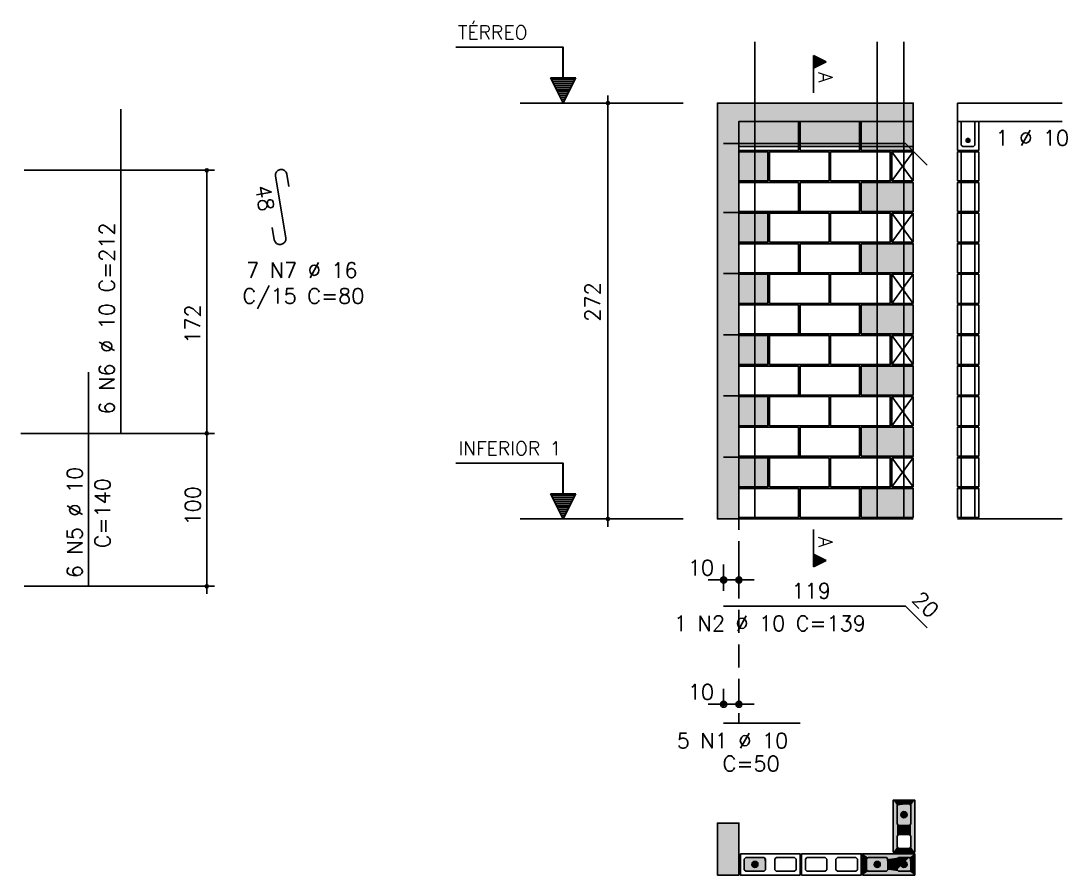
# Model space of a CAD drawing. Extents: x -3 to 120, y -1 to 61.
# Drawn here: x 75.7 to 89.38, y 21.82 to 32.99 of the extents above; entities that cross this region are included whole.
import ezdxf

# ---------------------------------------------------------------- set-up
doc = ezdxf.new("R2010")
doc.units = 0
doc.header["$MEASUREMENT"] = 0
doc.linetypes.add('ESTILO_TQS_0001', pattern=[0.45, 0.3, -0.15])
for name, color, linetype in [('PENA_01', 1, 'CONTINUOUS'), ('PENA_02', 2, 'CONTINUOUS'), ('PENA_03', 3, 'CONTINUOUS'), ('PENA_05', 5, 'CONTINUOUS'), ('PENA_09', 254, 'CONTINUOUS'), ('PENA_11', 252, 'CONTINUOUS'), ('PENA_21', 100, 'CONTINUOUS'), ('PENA_23', 50, 'CONTINUOUS')]:
    doc.layers.add(name, color=color, linetype=linetype)
doc.styles.get("Standard").update_dxf_attribs({"font": 'ROMANS.SHX'})

msp = doc.modelspace()

# ---------------------------------------------------------------- linework, layer by layer
at = {"layer": 'PENA_01', "linetype": 'Continuous'}
for p, q in [((82.229, 31.912), (84.36, 31.912)), ((85.088, 31.342), (85.868, 31.342)), ((85.888, 31.342), (86.668, 31.342)), ((86.688, 31.342), (87.368, 31.342)), ((82.229, 26.472), (84.36, 26.472)), ((84.888, 25.532), (84.888, 25.875)), ((85.088, 25.532), (85.088, 25.875)), ((84.688, 25.675), (85.288, 25.675)), ((84.888, 24.004), (84.888, 24.25)), ((85.088, 24.004), (85.088, 24.25)), ((85.288, 24.05), (84.688, 24.05))]:
    msp.add_line(p, q, dxfattribs=at)
at = {"layer": 'PENA_01', "linetype": 'ESTILO_TQS_0001'}
msp.add_line((85.088, 27.082), (85.088, 23.804), dxfattribs=at)
at = {"layer": 'PENA_01', "linetype": 'Continuous'}
for points in [[(87.158, 22.485), (87.158, 22.725), (87.178, 22.745), (87.318, 22.745), (87.338, 22.725), (87.338, 22.485), (87.318, 22.465), (87.178, 22.465), (87.158, 22.485)], [(87.158, 22.185), (87.158, 22.325), (87.178, 22.345), (87.318, 22.345), (87.338, 22.325), (87.338, 22.185), (87.318, 22.165), (87.178, 22.165), (87.158, 22.185)], [(85.158, 22.025), (85.178, 22.045), (85.418, 22.045), (85.438, 22.025), (85.438, 21.885), (85.418, 21.865), (85.178, 21.865), (85.158, 21.885), (85.158, 22.025)], [(85.558, 22.025), (85.578, 22.045), (85.818, 22.045), (85.838, 22.025), (85.838, 21.885), (85.818, 21.865), (85.578, 21.865), (85.558, 21.885), (85.558, 22.025)], [(85.958, 22.025), (85.978, 22.045), (86.218, 22.045), (86.238, 22.025), (86.238, 21.885), (86.218, 21.865), (85.978, 21.865), (85.958, 21.885), (85.958, 22.025)], [(86.358, 22.025), (86.378, 22.045), (86.618, 22.045), (86.638, 22.025), (86.638, 21.885), (86.618, 21.865), (86.378, 21.865), (86.358, 21.885), (86.358, 22.025)], [(87.018, 22.045), (86.778, 22.045), (86.758, 22.025), (86.758, 21.885), (86.778, 21.865), (87.018, 21.865), (87.038, 21.885), (87.038, 22.025), (87.018, 22.045)], [(87.318, 22.045), (87.178, 22.045), (87.158, 22.025), (87.158, 21.885), (87.178, 21.865), (87.318, 21.865), (87.338, 21.885), (87.338, 22.025), (87.318, 22.045)]]:
    msp.add_lwpolyline(points, dxfattribs=at)
at = {"layer": 'PENA_02', "linetype": 'Continuous'}
for p, q in [((87.368, 31.272), (87.088, 31.272)), ((87.088, 31.272), (87.088, 30.892)), ((87.368, 30.892), (87.368, 31.272)), ((87.088, 30.892), (87.368, 30.892)), ((87.368, 30.472), (87.088, 30.472)), ((87.088, 30.472), (87.088, 30.092)), ((87.368, 30.092), (87.368, 30.472)), ((87.088, 30.092), (87.368, 30.092)), ((87.368, 29.672), (87.088, 29.672)), ((87.088, 29.672), (87.088, 29.292)), ((87.368, 29.292), (87.368, 29.672)), ((87.088, 29.292), (87.368, 29.292)), ((87.368, 28.872), (87.088, 28.872)), ((87.088, 28.872), (87.088, 28.492)), ((87.368, 28.492), (87.368, 28.872)), ((87.088, 28.492), (87.368, 28.492)), ((87.368, 28.072), (87.088, 28.072)), ((87.088, 28.072), (87.088, 27.692)), ((87.368, 27.692), (87.368, 28.072)), ((87.088, 27.692), (87.368, 27.692)), ((87.368, 27.272), (87.088, 27.272)), ((87.088, 27.272), (87.088, 26.892)), ((87.368, 26.892), (87.368, 27.272)), ((87.088, 26.892), (87.368, 26.892)), ((85.088, 26.472), (87.368, 26.472))]:
    msp.add_line(p, q, dxfattribs=at)
for points in [[(87.368, 31.672), (87.368, 31.912), (84.808, 31.912), (84.808, 26.472), (85.088, 26.472), (85.088, 31.672), (87.368, 31.672)], [(85.088, 31.292), (85.868, 31.292), (85.868, 31.672), (85.088, 31.672), (85.088, 31.292)], [(85.888, 31.292), (86.668, 31.292), (86.668, 31.672), (85.888, 31.672), (85.888, 31.292)], [(86.688, 31.292), (87.368, 31.292), (87.368, 31.672), (86.688, 31.672), (86.688, 31.292)], [(85.088, 30.892), (85.468, 30.892), (85.468, 31.272), (85.088, 31.272), (85.088, 30.892)], [(85.488, 30.892), (86.268, 30.892), (86.268, 31.272), (85.488, 31.272), (85.488, 30.892)], [(86.288, 30.892), (87.068, 30.892), (87.068, 31.272), (86.288, 31.272), (86.288, 30.892)], [(85.088, 30.492), (85.868, 30.492), (85.868, 30.872), (85.088, 30.872), (85.088, 30.492)], [(85.888, 30.492), (86.668, 30.492), (86.668, 30.872), (85.888, 30.872), (85.888, 30.492)], [(86.688, 30.492), (87.368, 30.492), (87.368, 30.872), (86.688, 30.872), (86.688, 30.492)], [(85.088, 30.092), (85.468, 30.092), (85.468, 30.472), (85.088, 30.472), (85.088, 30.092)], [(85.488, 30.092), (86.268, 30.092), (86.268, 30.472), (85.488, 30.472), (85.488, 30.092)], [(86.288, 30.092), (87.068, 30.092), (87.068, 30.472), (86.288, 30.472), (86.288, 30.092)], [(85.088, 29.692), (85.868, 29.692), (85.868, 30.072), (85.088, 30.072), (85.088, 29.692)], [(85.888, 29.692), (86.668, 29.692), (86.668, 30.072), (85.888, 30.072), (85.888, 29.692)], [(86.688, 29.692), (87.368, 29.692), (87.368, 30.072), (86.688, 30.072), (86.688, 29.692)], [(85.088, 29.292), (85.468, 29.292), (85.468, 29.672), (85.088, 29.672), (85.088, 29.292)], [(85.488, 29.292), (86.268, 29.292), (86.268, 29.672), (85.488, 29.672), (85.488, 29.292)], [(86.288, 29.292), (87.068, 29.292), (87.068, 29.672), (86.288, 29.672), (86.288, 29.292)], [(85.088, 28.892), (85.868, 28.892), (85.868, 29.272), (85.088, 29.272), (85.088, 28.892)], [(85.888, 28.892), (86.668, 28.892), (86.668, 29.272), (85.888, 29.272), (85.888, 28.892)], [(86.688, 28.892), (87.368, 28.892), (87.368, 29.272), (86.688, 29.272), (86.688, 28.892)], [(85.088, 28.492), (85.468, 28.492), (85.468, 28.872), (85.088, 28.872), (85.088, 28.492)], [(85.488, 28.492), (86.268, 28.492), (86.268, 28.872), (85.488, 28.872), (85.488, 28.492)], [(86.288, 28.492), (87.068, 28.492), (87.068, 28.872), (86.288, 28.872), (86.288, 28.492)], [(85.088, 28.092), (85.868, 28.092), (85.868, 28.472), (85.088, 28.472), (85.088, 28.092)], [(85.888, 28.092), (86.668, 28.092), (86.668, 28.472), (85.888, 28.472), (85.888, 28.092)], [(86.688, 28.092), (87.368, 28.092), (87.368, 28.472), (86.688, 28.472), (86.688, 28.092)], [(85.088, 27.692), (85.468, 27.692), (85.468, 28.072), (85.088, 28.072), (85.088, 27.692)], [(85.488, 27.692), (86.268, 27.692), (86.268, 28.072), (85.488, 28.072), (85.488, 27.692)], [(86.288, 27.692), (87.068, 27.692), (87.068, 28.072), (86.288, 28.072), (86.288, 27.692)], [(85.088, 27.292), (85.868, 27.292), (85.868, 27.672), (85.088, 27.672), (85.088, 27.292)], [(85.888, 27.292), (86.668, 27.292), (86.668, 27.672), (85.888, 27.672), (85.888, 27.292)], [(86.688, 27.292), (87.368, 27.292), (87.368, 27.672), (86.688, 27.672), (86.688, 27.292)], [(85.088, 26.892), (85.468, 26.892), (85.468, 27.272), (85.088, 27.272), (85.088, 26.892)], [(85.488, 26.892), (86.268, 26.892), (86.268, 27.272), (85.488, 27.272), (85.488, 26.892)], [(86.288, 26.892), (87.068, 26.892), (87.068, 27.272), (86.288, 27.272), (86.288, 26.892)], [(85.088, 26.492), (85.868, 26.492), (85.868, 26.872), (85.088, 26.872), (85.088, 26.492)], [(85.888, 26.492), (86.668, 26.492), (86.668, 26.872), (85.888, 26.872), (85.888, 26.492)], [(86.688, 26.492), (87.368, 26.492), (87.368, 26.872), (86.688, 26.872), (86.688, 26.492)], [(87.108, 22.115), (87.108, 22.795), (87.388, 22.795), (87.388, 22.115), (87.108, 22.115)], [(84.808, 21.815), (85.088, 21.815), (85.088, 22.495), (84.808, 22.495), (84.808, 21.815)], [(85.108, 22.095), (85.888, 22.095), (85.888, 21.815), (85.108, 21.815), (85.108, 22.095)], [(85.908, 22.095), (86.688, 22.095), (86.688, 21.815), (85.908, 21.815), (85.908, 22.095)], [(87.388, 22.095), (86.708, 22.095), (86.708, 21.815), (87.388, 21.815), (87.388, 22.095)]]:
    msp.add_lwpolyline(points, dxfattribs=at)
for centre, radius in [((83.376, 31.912), 0.02), ((83.376, 31.912), 0.01), ((78.129, 31.032), 0.02), ((78.129, 31.032), 0.01), ((78.129, 27.592), 0.02), ((78.129, 27.592), 0.01), ((83.376, 26.472), 0.02), ((83.376, 26.472), 0.01), ((78.129, 25.592), 0.02), ((78.129, 25.592), 0.01), ((84.888, 25.675), 0.04), ((84.888, 25.675), 0.02), ((85.088, 25.675), 0.04), ((85.088, 25.675), 0.02), ((84.888, 24.05), 0.04), ((85.088, 24.05), 0.04), ((84.888, 24.05), 0.02), ((85.088, 24.05), 0.02)]:
    msp.add_circle(centre, radius, dxfattribs=at)
at = {"layer": 'PENA_03', "linetype": 'Continuous'}
for p, q in [((82.788, 32.643), (81.388, 32.643)), ((82.788, 32.243), (82.788, 32.643)), ((82.79, 32.243), (82.79, 32.645)), ((86.064, 32.047), (86.064, 32.533)), ((86.064, 32.533), (86.23, 32.45)), ((86.065, 32.532), (86.065, 32.368)), ((86.065, 32.532), (86.228, 32.45)), ((86.228, 32.45), (86.065, 32.368)), ((86.23, 32.45), (86.065, 32.367)), ((86.077, 32.527), (86.077, 32.374)), ((86.089, 32.52), (86.089, 32.38)), ((86.102, 32.514), (86.102, 32.386)), ((86.115, 32.508), (86.115, 32.393)), ((86.128, 32.501), (86.128, 32.399)), ((86.141, 32.495), (86.141, 32.405)), ((86.153, 32.488), (86.153, 32.412)), ((86.166, 32.482), (86.166, 32.418)), ((86.179, 32.476), (86.179, 32.425)), ((86.192, 32.469), (86.192, 32.431)), ((86.204, 32.463), (86.204, 32.437)), ((86.217, 32.456), (86.217, 32.444)), ((86.065, 32.367), (86.065, 32.047)), ((82.789, 31.912), (82.623, 32.243)), ((82.623, 32.243), (82.788, 32.243)), ((82.789, 31.915), (82.626, 32.242)), ((82.953, 32.242), (82.626, 32.242)), ((82.942, 32.218), (82.636, 32.218)), ((82.93, 32.192), (82.649, 32.192)), ((82.917, 32.167), (82.662, 32.167)), ((82.955, 32.243), (82.789, 31.912)), ((82.953, 32.242), (82.789, 31.915)), ((82.79, 32.243), (82.955, 32.243)), ((82.904, 32.141), (82.674, 32.141)), ((82.891, 32.116), (82.687, 32.116)), ((82.879, 32.09), (82.7, 32.09)), ((82.866, 32.065), (82.713, 32.065)), ((82.853, 32.039), (82.725, 32.039)), ((82.84, 32.014), (82.738, 32.014)), ((82.827, 31.988), (82.751, 31.988)), ((82.815, 31.963), (82.764, 31.963)), ((82.802, 31.937), (82.776, 31.937)), ((83.376, 26.371), (83.376, 32.012)), ((87.946, 31.912), (87.946, 31.292)), ((87.946, 31.912), (89.317, 31.912)), ((87.946, 31.672), (89.317, 31.672)), ((87.088, 30.892), (87.368, 31.272)), ((87.368, 30.892), (87.088, 31.272)), ((87.996, 30.892), (87.996, 31.272)), ((88.176, 30.892), (88.176, 31.272)), ((75.74, 31.032), (78.229, 31.032)), ((78.129, 25.492), (78.129, 31.032)), ((87.996, 30.492), (87.996, 30.872)), ((88.176, 30.492), (88.176, 30.872)), ((87.088, 30.092), (87.368, 30.472)), ((87.368, 30.092), (87.088, 30.472)), ((87.996, 30.092), (87.996, 30.472)), ((88.176, 30.092), (88.176, 30.472)), ((87.996, 29.692), (87.996, 30.072)), ((88.176, 29.692), (88.176, 30.072)), ((87.088, 29.292), (87.368, 29.672)), ((87.368, 29.292), (87.088, 29.672)), ((87.996, 29.292), (87.996, 29.672)), ((88.176, 29.292), (88.176, 29.672)), ((87.996, 28.892), (87.996, 29.272)), ((88.176, 28.892), (88.176, 29.272)), ((87.088, 28.492), (87.368, 28.872)), ((87.368, 28.492), (87.088, 28.872)), ((87.996, 28.492), (87.996, 28.872)), ((88.176, 28.492), (88.176, 28.872)), ((87.996, 28.092), (87.996, 28.472)), ((88.176, 28.092), (88.176, 28.472)), ((87.088, 27.692), (87.368, 28.072)), ((87.368, 27.692), (87.088, 28.072)), ((87.996, 27.692), (87.996, 28.072)), ((88.176, 27.692), (88.176, 28.072)), ((87.996, 27.292), (87.996, 27.672)), ((88.176, 27.292), (88.176, 27.672)), ((75.698, 27.592), (78.229, 27.592)), ((87.088, 26.892), (87.368, 27.272)), ((87.368, 26.892), (87.088, 27.272)), ((87.996, 26.892), (87.996, 27.272)), ((88.176, 26.892), (88.176, 27.272)), ((82.788, 27.203), (81.388, 27.203)), ((82.788, 26.803), (82.788, 27.203)), ((82.79, 26.803), (82.79, 27.205)), ((87.996, 26.492), (87.996, 26.872)), ((88.176, 26.492), (88.176, 26.872)), ((82.789, 26.472), (82.623, 26.803)), ((82.623, 26.803), (82.788, 26.803)), ((82.789, 26.475), (82.626, 26.802)), ((82.953, 26.802), (82.626, 26.802)), ((82.942, 26.778), (82.636, 26.778)), ((82.93, 26.752), (82.649, 26.752)), ((82.917, 26.727), (82.662, 26.727)), ((82.904, 26.701), (82.674, 26.701)), ((82.955, 26.803), (82.789, 26.472)), ((82.953, 26.802), (82.789, 26.475)), ((82.79, 26.803), (82.955, 26.803)), ((82.891, 26.676), (82.687, 26.676)), ((82.879, 26.65), (82.7, 26.65)), ((82.866, 26.625), (82.713, 26.625)), ((82.853, 26.599), (82.725, 26.599)), ((82.84, 26.574), (82.738, 26.574)), ((82.827, 26.548), (82.751, 26.548)), ((82.815, 26.523), (82.764, 26.523)), ((82.802, 26.497), (82.776, 26.497)), ((87.946, 26.472), (89.317, 26.472)), ((86.064, 26.335), (86.064, 25.848)), ((86.065, 26.014), (86.065, 26.335)), ((86.23, 25.931), (86.065, 26.014)), ((86.065, 25.849), (86.065, 26.013)), ((86.228, 25.931), (86.065, 26.013)), ((86.077, 25.855), (86.077, 26.008)), ((86.089, 25.861), (86.089, 26.001)), ((86.064, 25.848), (86.23, 25.931)), ((86.065, 25.849), (86.228, 25.931)), ((86.102, 25.867), (86.102, 25.995)), ((86.115, 25.874), (86.115, 25.989)), ((86.128, 25.88), (86.128, 25.982)), ((86.141, 25.886), (86.141, 25.976)), ((86.153, 25.893), (86.153, 25.969)), ((86.166, 25.899), (86.166, 25.963)), ((86.179, 25.906), (86.179, 25.957)), ((86.192, 25.912), (86.192, 25.95)), ((86.204, 25.918), (86.204, 25.944)), ((86.217, 25.925), (86.217, 25.937)), ((75.74, 25.592), (78.229, 25.592)), ((84.888, 25.332), (84.888, 25.332)), ((85.088, 25.332), (85.088, 25.332)), ((84.888, 23.804), (84.888, 23.804)), ((85.088, 23.804), (85.088, 23.804))]:
    msp.add_line(p, q, dxfattribs=at)
for points in [[(87.946, 31.292), (88.226, 31.292), (88.226, 31.672)], [(88.176, 31.672), (88.176, 31.362), (88.156, 31.342), (88.016, 31.342), (87.996, 31.362), (87.996, 31.672)], [(88.11, 31.423), (88.108, 31.433), (88.102, 31.441), (88.093, 31.446), (88.083, 31.447), (88.073, 31.444), (88.065, 31.437), (88.061, 31.428), (88.061, 31.417), (88.065, 31.408), (88.073, 31.401), (88.083, 31.398), (88.093, 31.399), (88.102, 31.404), (88.108, 31.412), (88.11, 31.423)], [(87.946, 30.892), (88.226, 30.892), (88.226, 31.272), (87.946, 31.272), (87.946, 30.892)], [(87.946, 30.492), (88.226, 30.492), (88.226, 30.872), (87.946, 30.872), (87.946, 30.492)], [(87.946, 30.092), (88.226, 30.092), (88.226, 30.472), (87.946, 30.472), (87.946, 30.092)], [(87.946, 29.692), (88.226, 29.692), (88.226, 30.072), (87.946, 30.072), (87.946, 29.692)], [(87.946, 29.292), (88.226, 29.292), (88.226, 29.672), (87.946, 29.672), (87.946, 29.292)], [(87.946, 28.892), (88.226, 28.892), (88.226, 29.272), (87.946, 29.272), (87.946, 28.892)], [(87.946, 28.492), (88.226, 28.492), (88.226, 28.872), (87.946, 28.872), (87.946, 28.492)], [(87.946, 28.092), (88.226, 28.092), (88.226, 28.472), (87.946, 28.472), (87.946, 28.092)], [(87.946, 27.692), (88.226, 27.692), (88.226, 28.072), (87.946, 28.072), (87.946, 27.692)], [(87.946, 27.292), (88.226, 27.292), (88.226, 27.672), (87.946, 27.672), (87.946, 27.292)], [(87.946, 26.892), (88.226, 26.892), (88.226, 27.272), (87.946, 27.272), (87.946, 26.892)], [(87.946, 26.492), (88.226, 26.492), (88.226, 26.872), (87.946, 26.872), (87.946, 26.492)], [(87.318, 22.745), (87.338, 22.725), (87.338, 22.485), (87.318, 22.465), (87.178, 22.465), (87.158, 22.485), (87.158, 22.725), (87.178, 22.745), (87.318, 22.745)], [(84.808, 21.815), (85.088, 21.815), (85.088, 22.495), (84.808, 22.495), (84.808, 21.815)], [(85.438, 21.885), (85.418, 21.865), (85.178, 21.865), (85.158, 21.885), (85.158, 22.025), (85.178, 22.045), (85.418, 22.045), (85.438, 22.025), (85.438, 21.885)], [(87.038, 21.885), (87.018, 21.865), (86.778, 21.865), (86.758, 21.885), (86.758, 22.025), (86.778, 22.045), (87.018, 22.045), (87.038, 22.025), (87.038, 21.885)], [(87.318, 22.045), (87.338, 22.025), (87.338, 21.885), (87.318, 21.865), (87.178, 21.865), (87.158, 21.885), (87.158, 22.025), (87.178, 22.045), (87.318, 22.045)]]:
    msp.add_lwpolyline(points, dxfattribs=at)
for centre, radius in [((88.085, 31.423), 0.025), ((87.248, 22.605), 0.04), ((85.298, 21.955), 0.04), ((86.898, 21.955), 0.04), ((87.248, 21.955), 0.04)]:
    msp.add_circle(centre, radius, dxfattribs=at)
for points in [[(88.11, 31.423), (88.065, 31.437), (88.061, 31.428)], [(88.11, 31.423), (88.061, 31.428), (88.061, 31.417)], [(88.11, 31.423), (88.061, 31.417), (88.065, 31.408)], [(88.11, 31.423), (88.073, 31.444), (88.062, 31.431)], [(88.11, 31.423), (88.062, 31.431), (88.062, 31.414)], [(88.11, 31.423), (88.062, 31.414), (88.073, 31.401)], [(88.11, 31.423), (88.073, 31.444), (88.065, 31.437)], [(88.11, 31.423), (88.065, 31.408), (88.073, 31.401)], [(88.11, 31.423), (88.09, 31.447), (88.073, 31.444)], [(88.11, 31.423), (88.083, 31.447), (88.073, 31.444)], [(88.11, 31.423), (88.073, 31.401), (88.09, 31.398)], [(88.11, 31.423), (88.073, 31.401), (88.083, 31.398)], [(88.11, 31.423), (88.093, 31.446), (88.083, 31.447)], [(88.11, 31.423), (88.083, 31.398), (88.093, 31.399)], [(88.11, 31.423), (88.105, 31.439), (88.09, 31.447)], [(88.11, 31.423), (88.09, 31.398), (88.105, 31.406)], [(88.11, 31.423), (88.102, 31.441), (88.093, 31.446)], [(88.11, 31.423), (88.093, 31.399), (88.102, 31.404)], [(88.11, 31.423), (88.108, 31.433), (88.102, 31.441)], [(88.11, 31.423), (88.102, 31.404), (88.108, 31.412)], [(88.11, 31.423), (88.105, 31.406), (88.11, 31.423)], [(88.11, 31.423), (88.108, 31.412), (88.11, 31.423)], [(87.288, 22.605), (87.228, 22.64), (87.21, 22.619)], [(87.288, 22.605), (87.21, 22.619), (87.21, 22.592)], [(87.288, 22.605), (87.21, 22.592), (87.228, 22.571)], [(87.288, 22.605), (87.255, 22.645), (87.228, 22.64)], [(87.288, 22.605), (87.228, 22.571), (87.255, 22.566)], [(87.288, 22.605), (87.278, 22.631), (87.255, 22.645)], [(87.288, 22.605), (87.255, 22.566), (87.278, 22.58)], [(87.288, 22.605), (87.278, 22.58), (87.288, 22.605)], [(85.338, 21.955), (85.278, 21.99), (85.26, 21.969)], [(85.338, 21.955), (85.26, 21.969), (85.26, 21.942)], [(85.338, 21.955), (85.26, 21.942), (85.278, 21.921)], [(85.338, 21.955), (85.305, 21.995), (85.278, 21.99)], [(85.338, 21.955), (85.278, 21.921), (85.305, 21.916)], [(85.338, 21.955), (85.328, 21.981), (85.305, 21.995)], [(85.338, 21.955), (85.305, 21.916), (85.328, 21.93)], [(85.338, 21.955), (85.328, 21.93), (85.338, 21.955)], [(86.938, 21.955), (86.878, 21.99), (86.86, 21.969)], [(86.938, 21.955), (86.86, 21.969), (86.86, 21.942)], [(86.938, 21.955), (86.86, 21.942), (86.878, 21.921)], [(86.938, 21.955), (86.905, 21.995), (86.878, 21.99)], [(86.938, 21.955), (86.878, 21.921), (86.905, 21.916)], [(86.938, 21.955), (86.928, 21.981), (86.905, 21.995)], [(86.938, 21.955), (86.905, 21.916), (86.928, 21.93)], [(86.938, 21.955), (86.928, 21.93), (86.938, 21.955)], [(87.288, 21.955), (87.228, 21.99), (87.21, 21.969)], [(87.288, 21.955), (87.21, 21.969), (87.21, 21.942)], [(87.288, 21.955), (87.21, 21.942), (87.228, 21.921)], [(87.288, 21.955), (87.255, 21.995), (87.228, 21.99)], [(87.288, 21.955), (87.228, 21.921), (87.255, 21.916)], [(87.288, 21.955), (87.278, 21.981), (87.255, 21.995)], [(87.288, 21.955), (87.255, 21.916), (87.278, 21.93)], [(87.288, 21.955), (87.278, 21.93), (87.288, 21.955)]]:
    msp.add_solid(points, dxfattribs=at)
at = {"layer": 'PENA_05', "linetype": 'Continuous'}
for p, q in [((77.006, 27.592), (77.006, 31.832)), ((84.888, 31.382), (87.268, 31.382)), ((87.268, 31.382), (87.551, 31.099)), ((79.026, 30.954), (79.162, 30.149)), ((79.203, 30.822), (79.176, 30.98)), ((84.888, 30.482), (85.888, 30.482)), ((79.012, 30.124), (78.985, 30.282)), ((84.888, 29.682), (85.888, 29.682)), ((84.888, 28.882), (85.888, 28.882)), ((76.58, 25.592), (76.58, 28.392)), ((84.888, 28.082), (85.888, 28.082)), ((84.888, 27.282), (85.888, 27.282)), ((84.888, 25.332), (87.268, 25.332)), ((87.268, 25.332), (87.551, 25.05)), ((84.888, 23.804), (85.888, 23.804))]:
    msp.add_line(p, q, dxfattribs=at)
for points in [[(85.298, 32.712), (85.298, 26.472)], [(86.898, 32.712), (86.898, 26.472)], [(87.248, 32.712), (87.248, 26.472)]]:
    msp.add_lwpolyline(points, dxfattribs=at)
for centre, start, end in [((79.101, 30.967), 9.5384, 189.5384), ((79.087, 30.137), 189.5384, 9.5384)]:
    msp.add_arc(centre, 0.076, start, end, dxfattribs=at)
at = {"layer": 'PENA_09', "linetype": 'Continuous'}
for points in [[(85.088, 31.342), (85.868, 31.342), (85.868, 31.672), (85.088, 31.672), (85.088, 31.342)], [(85.888, 31.342), (86.668, 31.342), (86.668, 31.672), (85.888, 31.672), (85.888, 31.342)], [(86.688, 31.342), (87.368, 31.342), (87.368, 31.672), (86.688, 31.672), (86.688, 31.342)]]:
    msp.add_lwpolyline(points, dxfattribs=at)
for points in [[(85.088, 31.342), (85.868, 31.342), (85.868, 31.672)], [(85.088, 31.342), (85.868, 31.672), (85.088, 31.672)], [(85.088, 31.342), (85.088, 31.672), (85.088, 31.342)], [(85.888, 31.342), (86.668, 31.342), (86.668, 31.672)], [(85.888, 31.342), (86.668, 31.672), (85.888, 31.672)], [(85.888, 31.342), (85.888, 31.672), (85.888, 31.342)], [(86.688, 31.342), (87.368, 31.342), (87.368, 31.672)], [(86.688, 31.342), (87.368, 31.672), (86.688, 31.672)], [(86.688, 31.342), (86.688, 31.672), (86.688, 31.342)]]:
    msp.add_solid(points, dxfattribs=at)
at = {"layer": 'PENA_11', "linetype": 'Continuous'}
for points in [[(84.808, 26.472), (85.088, 26.472), (84.808, 31.912)], [(85.088, 26.472), (85.088, 31.672), (84.808, 31.912)], [(84.808, 31.912), (85.088, 31.672), (87.368, 31.912)], [(85.088, 31.672), (87.368, 31.672), (87.368, 31.912)], [(87.318, 22.745), (87.178, 22.465), (87.158, 22.485)], [(87.318, 22.745), (87.158, 22.485), (87.158, 22.725)], [(87.318, 22.745), (87.158, 22.725), (87.178, 22.745)], [(87.318, 22.745), (87.318, 22.465), (87.178, 22.465)], [(87.318, 22.745), (87.178, 22.745), (87.318, 22.745)], [(87.318, 22.745), (87.338, 22.725), (87.338, 22.485)], [(87.318, 22.745), (87.338, 22.485), (87.318, 22.465)], [(84.808, 21.815), (85.088, 21.815), (85.088, 22.495)], [(84.808, 21.815), (85.088, 22.495), (84.808, 22.495)], [(84.808, 21.815), (84.808, 22.495), (84.808, 21.815)], [(85.438, 21.885), (85.158, 22.025), (85.178, 22.045)], [(85.438, 21.885), (85.178, 22.045), (85.418, 22.045)], [(85.438, 21.885), (85.418, 22.045), (85.438, 22.025)], [(87.038, 21.885), (86.758, 22.025), (86.778, 22.045)], [(87.038, 21.885), (86.778, 22.045), (87.018, 22.045)], [(87.038, 21.885), (87.018, 22.045), (87.038, 22.025)], [(87.318, 22.045), (87.178, 21.865), (87.158, 21.885)], [(87.318, 22.045), (87.158, 21.885), (87.158, 22.025)], [(87.318, 22.045), (87.158, 22.025), (87.178, 22.045)], [(87.318, 22.045), (87.318, 21.865), (87.178, 21.865)], [(87.318, 22.045), (87.178, 22.045), (87.318, 22.045)], [(87.318, 22.045), (87.338, 22.025), (87.338, 21.885)], [(87.318, 22.045), (87.338, 21.885), (87.318, 21.865)], [(85.438, 21.885), (85.158, 21.885), (85.158, 22.025)], [(85.438, 21.885), (85.438, 22.025), (85.438, 21.885)], [(87.038, 21.885), (86.758, 21.885), (86.758, 22.025)], [(87.038, 21.885), (87.038, 22.025), (87.038, 21.885)], [(85.438, 21.885), (85.178, 21.865), (85.158, 21.885)], [(85.438, 21.885), (85.418, 21.865), (85.178, 21.865)], [(87.038, 21.885), (86.778, 21.865), (86.758, 21.885)], [(87.038, 21.885), (87.018, 21.865), (86.778, 21.865)]]:
    msp.add_solid(points, dxfattribs=at)
at = {"layer": 'PENA_21', "linetype": 'Continuous'}
for points in [[(86.688, 31.292), (87.368, 31.292), (87.368, 31.342), (86.688, 31.342), (86.688, 31.292)], [(86.688, 30.492), (87.368, 30.492), (87.368, 30.872), (86.688, 30.872), (86.688, 30.492)], [(86.688, 29.692), (87.368, 29.692), (87.368, 30.072), (86.688, 30.072), (86.688, 29.692)], [(86.688, 28.892), (87.368, 28.892), (87.368, 29.272), (86.688, 29.272), (86.688, 28.892)], [(86.688, 28.092), (87.368, 28.092), (87.368, 28.472), (86.688, 28.472), (86.688, 28.092)], [(86.688, 27.292), (87.368, 27.292), (87.368, 27.672), (86.688, 27.672), (86.688, 27.292)], [(86.688, 26.492), (87.368, 26.492), (87.368, 26.872), (86.688, 26.872), (86.688, 26.492)], [(87.248, 22.115), (87.248, 22.165), (87.178, 22.165), (87.158, 22.185), (87.158, 22.325), (87.178, 22.345), (87.248, 22.345), (87.248, 22.465), (87.178, 22.465), (87.158, 22.485), (87.158, 22.725), (87.178, 22.745), (87.248, 22.745), (87.248, 22.795), (87.108, 22.795), (87.108, 22.115), (87.248, 22.115)], [(87.248, 22.115), (87.248, 22.165), (87.318, 22.165), (87.338, 22.185), (87.338, 22.325), (87.318, 22.345), (87.248, 22.345), (87.248, 22.465), (87.318, 22.465), (87.338, 22.485), (87.338, 22.725), (87.318, 22.745), (87.248, 22.745), (87.248, 22.795), (87.388, 22.795), (87.388, 22.115), (87.248, 22.115)], [(87.388, 21.955), (87.338, 21.955), (87.338, 22.025), (87.318, 22.045), (87.178, 22.045), (87.158, 22.025), (87.158, 21.955), (87.038, 21.955), (87.038, 22.025), (87.018, 22.045), (86.778, 22.045), (86.758, 22.025), (86.758, 21.955), (86.708, 21.955), (86.708, 22.095), (87.388, 22.095), (87.388, 21.955)], [(87.388, 21.955), (87.338, 21.955), (87.338, 21.885), (87.318, 21.865), (87.178, 21.865), (87.158, 21.885), (87.158, 21.955), (87.038, 21.955), (87.038, 21.885), (87.018, 21.865), (86.778, 21.865), (86.758, 21.885), (86.758, 21.955), (86.708, 21.955), (86.708, 21.815), (87.388, 21.815), (87.388, 21.955)]]:
    msp.add_lwpolyline(points, dxfattribs=at)
for points in [[(86.688, 31.292), (87.368, 31.292), (87.368, 31.342)], [(86.688, 31.292), (87.368, 31.342), (86.688, 31.342)], [(86.688, 31.292), (86.688, 31.342), (86.688, 31.292)], [(86.688, 30.492), (87.368, 30.492), (87.368, 30.872)], [(86.688, 30.492), (87.368, 30.872), (86.688, 30.872)], [(86.688, 30.492), (86.688, 30.872), (86.688, 30.492)], [(86.688, 29.692), (87.368, 29.692), (87.368, 30.072)], [(86.688, 29.692), (87.368, 30.072), (86.688, 30.072)], [(86.688, 29.692), (86.688, 30.072), (86.688, 29.692)], [(86.688, 28.892), (87.368, 28.892), (87.368, 29.272)], [(86.688, 28.892), (87.368, 29.272), (86.688, 29.272)], [(86.688, 28.892), (86.688, 29.272), (86.688, 28.892)], [(86.688, 28.092), (87.368, 28.092), (87.368, 28.472)], [(86.688, 28.092), (87.368, 28.472), (86.688, 28.472)], [(86.688, 28.092), (86.688, 28.472), (86.688, 28.092)], [(86.688, 27.292), (87.368, 27.292), (87.368, 27.672)], [(86.688, 27.292), (87.368, 27.672), (86.688, 27.672)], [(86.688, 27.292), (86.688, 27.672), (86.688, 27.292)], [(86.688, 26.492), (87.368, 26.492), (87.368, 26.872)], [(86.688, 26.492), (87.368, 26.872), (86.688, 26.872)], [(86.688, 26.492), (86.688, 26.872), (86.688, 26.492)], [(87.248, 22.795), (87.108, 22.795), (87.178, 22.745)], [(87.178, 22.745), (87.108, 22.795), (87.158, 22.725)], [(87.108, 22.795), (87.158, 22.185), (87.158, 22.725)], [(87.108, 22.115), (87.158, 22.185), (87.108, 22.795)], [(87.158, 22.725), (87.158, 22.185), (87.158, 22.325)], [(87.158, 22.725), (87.158, 22.485), (87.158, 22.325)], [(87.248, 22.745), (87.248, 22.795), (87.178, 22.745)], [(87.318, 22.745), (87.248, 22.745), (87.388, 22.795)], [(87.248, 22.745), (87.248, 22.795), (87.388, 22.795)], [(87.338, 22.725), (87.318, 22.745), (87.388, 22.795)], [(87.338, 22.485), (87.388, 22.795), (87.338, 22.325)], [(87.338, 22.325), (87.388, 22.795), (87.338, 22.185)], [(87.388, 22.795), (87.388, 22.115), (87.338, 22.185)], [(87.338, 22.485), (87.338, 22.725), (87.388, 22.795)], [(87.178, 22.345), (87.158, 22.485), (87.158, 22.325)], [(87.178, 22.345), (87.178, 22.465), (87.158, 22.485)], [(87.248, 22.345), (87.178, 22.465), (87.178, 22.345)], [(87.248, 22.345), (87.248, 22.465), (87.178, 22.465)], [(87.248, 22.345), (87.318, 22.465), (87.318, 22.345)], [(87.248, 22.345), (87.248, 22.465), (87.318, 22.465)], [(87.318, 22.465), (87.338, 22.485), (87.318, 22.345)], [(87.318, 22.345), (87.338, 22.485), (87.338, 22.325)], [(87.178, 22.165), (87.158, 22.185), (87.108, 22.115)], [(87.338, 22.185), (87.388, 22.115), (87.318, 22.165)], [(87.388, 22.095), (86.778, 22.045), (86.708, 22.095)], [(86.778, 22.045), (86.758, 22.025), (86.708, 22.095)], [(86.708, 22.095), (86.758, 22.025), (86.708, 21.955)], [(87.018, 22.045), (86.778, 22.045), (87.388, 22.095)], [(87.038, 22.025), (87.018, 22.045), (87.388, 22.095)], [(87.388, 22.095), (87.178, 22.045), (87.038, 22.025)], [(87.038, 21.955), (87.038, 22.025), (87.178, 22.045)], [(87.038, 21.955), (87.178, 22.045), (87.158, 22.025)], [(87.178, 22.165), (87.108, 22.115), (87.248, 22.115)], [(87.178, 22.165), (87.248, 22.115), (87.248, 22.165)], [(87.388, 22.095), (87.318, 22.045), (87.178, 22.045)], [(87.388, 22.115), (87.248, 22.115), (87.318, 22.165)], [(87.318, 22.165), (87.248, 22.115), (87.248, 22.165)], [(87.388, 22.095), (87.338, 22.025), (87.318, 22.045)], [(87.388, 22.095), (87.388, 21.955), (87.338, 21.955)], [(87.388, 22.095), (87.338, 21.955), (87.338, 22.025)], [(86.758, 22.025), (86.758, 21.955), (86.708, 21.955)], [(86.708, 21.815), (86.758, 21.885), (86.708, 21.955)], [(86.758, 21.885), (86.758, 21.955), (86.708, 21.955)], [(87.038, 21.955), (87.158, 22.025), (87.158, 21.955)], [(87.038, 21.955), (87.038, 21.885), (87.178, 21.865)], [(87.038, 21.955), (87.178, 21.865), (87.158, 21.885)], [(87.038, 21.955), (87.158, 21.885), (87.158, 21.955)], [(87.388, 21.815), (87.388, 21.955), (87.338, 21.955)], [(87.388, 21.815), (87.338, 21.955), (87.338, 21.885)], [(86.778, 21.865), (86.758, 21.885), (86.708, 21.815)], [(87.388, 21.815), (86.778, 21.865), (86.708, 21.815)], [(87.018, 21.865), (86.778, 21.865), (87.388, 21.815)], [(87.038, 21.885), (87.018, 21.865), (87.388, 21.815)], [(87.388, 21.815), (87.178, 21.865), (87.038, 21.885)], [(87.388, 21.815), (87.318, 21.865), (87.178, 21.865)], [(87.388, 21.815), (87.338, 21.885), (87.318, 21.865)]]:
    msp.add_solid(points, dxfattribs=at)
at = {"layer": 'PENA_23', "linetype": 'Continuous'}
for points in [[(85.088, 30.892), (85.468, 30.892), (85.468, 31.272), (85.088, 31.272), (85.088, 30.892)], [(85.088, 30.092), (85.468, 30.092), (85.468, 30.472), (85.088, 30.472), (85.088, 30.092)], [(85.088, 29.292), (85.468, 29.292), (85.468, 29.672), (85.088, 29.672), (85.088, 29.292)], [(85.088, 28.492), (85.468, 28.492), (85.468, 28.872), (85.088, 28.872), (85.088, 28.492)], [(85.088, 27.692), (85.468, 27.692), (85.468, 28.072), (85.088, 28.072), (85.088, 27.692)], [(85.088, 26.892), (85.468, 26.892), (85.468, 27.272), (85.088, 27.272), (85.088, 26.892)]]:
    msp.add_lwpolyline(points, dxfattribs=at)
for points in [[(85.088, 30.892), (85.468, 30.892), (85.468, 31.272)], [(85.088, 30.892), (85.468, 31.272), (85.088, 31.272)], [(85.088, 30.892), (85.088, 31.272), (85.088, 30.892)], [(85.088, 30.092), (85.468, 30.092), (85.468, 30.472)], [(85.088, 30.092), (85.468, 30.472), (85.088, 30.472)], [(85.088, 30.092), (85.088, 30.472), (85.088, 30.092)], [(85.088, 29.292), (85.468, 29.292), (85.468, 29.672)], [(85.088, 29.292), (85.468, 29.672), (85.088, 29.672)], [(85.088, 29.292), (85.088, 29.672), (85.088, 29.292)], [(85.088, 28.492), (85.468, 28.492), (85.468, 28.872)], [(85.088, 28.492), (85.468, 28.872), (85.088, 28.872)], [(85.088, 28.492), (85.088, 28.872), (85.088, 28.492)], [(85.088, 27.692), (85.468, 27.692), (85.468, 28.072)], [(85.088, 27.692), (85.468, 28.072), (85.088, 28.072)], [(85.088, 27.692), (85.088, 28.072), (85.088, 27.692)], [(85.088, 26.892), (85.468, 26.892), (85.468, 27.272)], [(85.088, 26.892), (85.468, 27.272), (85.088, 27.272)], [(85.088, 26.892), (85.088, 27.272), (85.088, 26.892)]]:
    msp.add_solid(points, dxfattribs=at)

# ---------------------------------------------------------------- texts
at = {"layer": 'PENA_03', "linetype": 'Continuous'}
for s, height, p in [('TÉRREO', 0.18, (81.414, 32.745)), ('1 %%c 10', 0.2, (88.447, 31.355)), ('7 N7 %%c 16', 0.2, (78.644, 29.625)), ('C/15 C=80', 0.2, (78.595, 29.288)), ('INFERIOR 1', 0.18, (81.419, 27.305)), ('10', 0.2, (84.421, 25.735)), ('119', 0.2, (85.778, 25.432)), ('1 N2 %%c 10 C=139', 0.2, (84.238, 25.007)), ('10', 0.2, (84.421, 24.11)), ('5 N1 %%c 10', 0.2, (84.276, 23.473)), ('C=50', 0.2, (84.876, 23.173))]:
    msp.add_text(s, height=height, dxfattribs=at).set_placement(p)
for s, height, rotation, p in [('A', 0.18, 270, (86.131, 32.315)), ('48', 0.2, 279.7398, (78.76, 30.821)), ('6 N6 %%c 10 C=212', 0.2, 90, (76.921, 27.838)), ('272', 0.2, 90, (83.273, 29.053)), ('172', 0.2, 90, (78.044, 28.764)), ('6 N5 %%c 10', 0.2, 90, (76.502, 25.697)), ('C=140', 0.2, 90, (76.866, 26.089)), ('100', 0.2, 90, (78.046, 26.388)), ('A', 0.18, 270, (86.131, 26.238)), ('20', 0.2, 315, (87.339, 25.403))]:
    msp.add_text(s, height=height, rotation=rotation, dxfattribs=at).set_placement(p)

doc.saveas('drawing.dxf')
